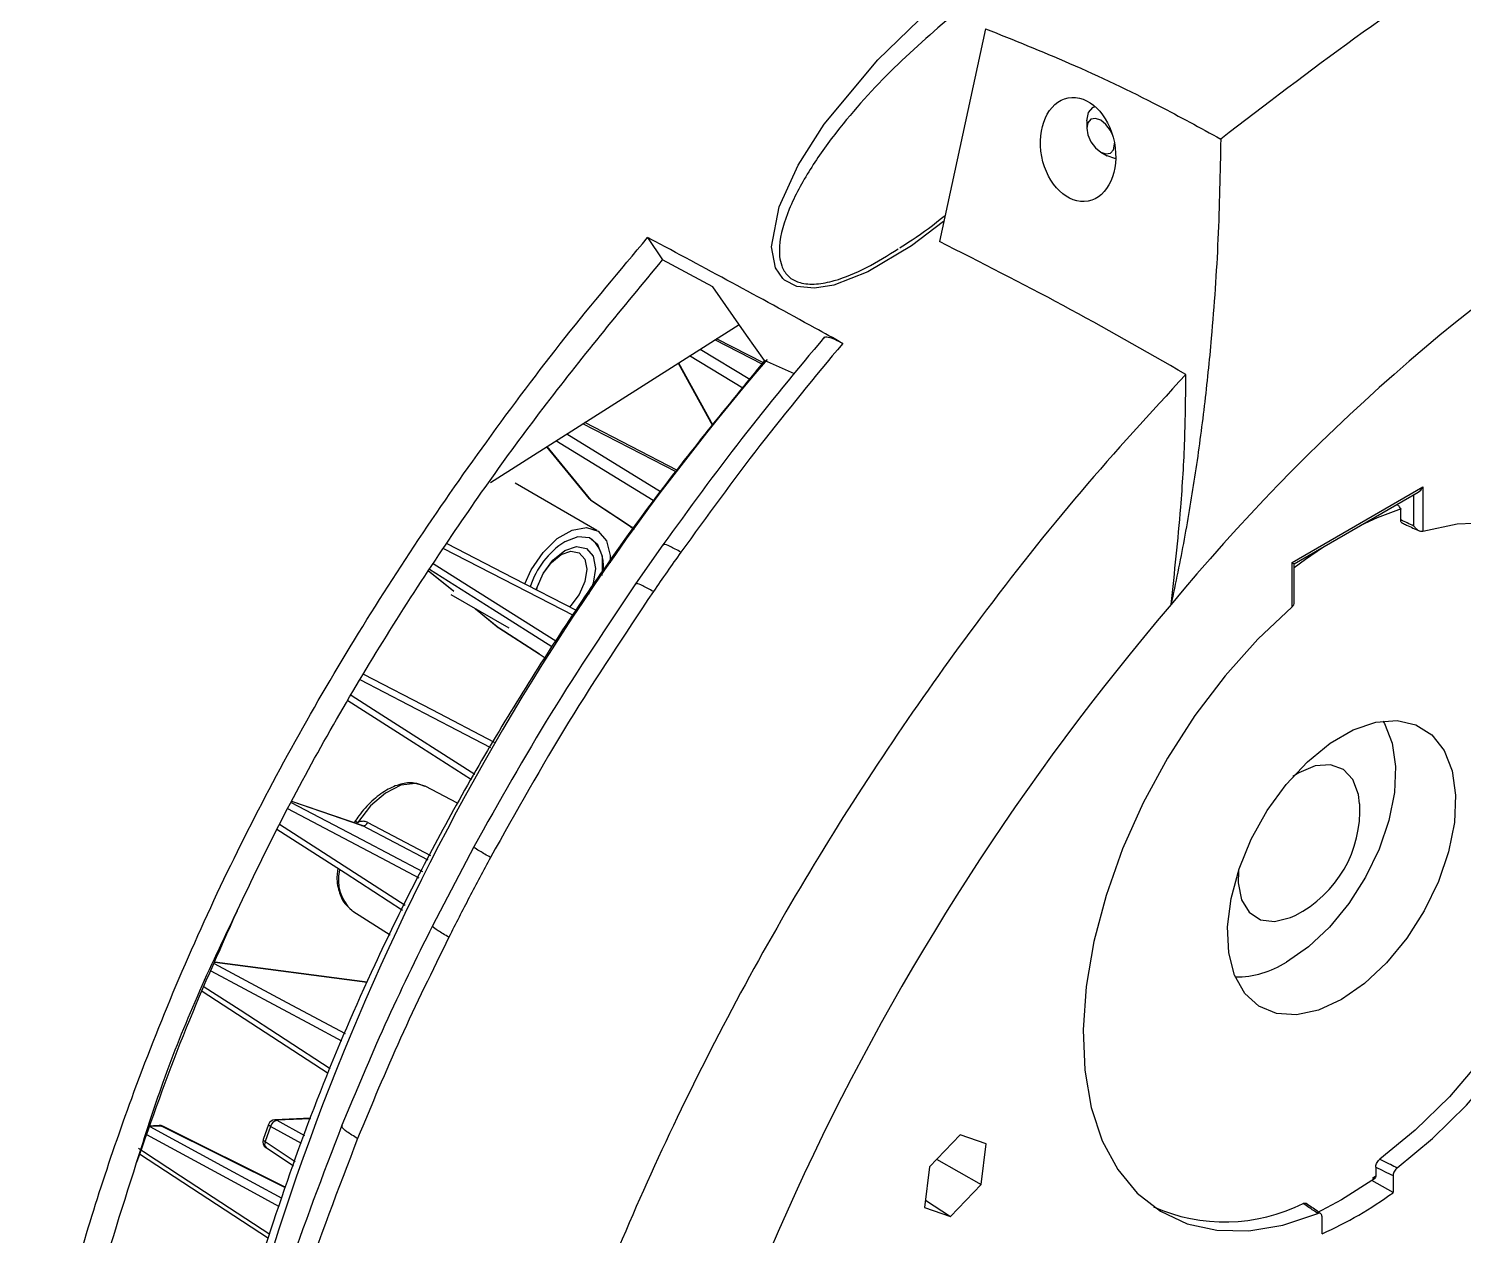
# Model space of a CAD drawing. Header units: inches. Extents: x 1.2 to 44.8, y 1.3 to 32.8.
# Drawn here: x 12.023 to 14.415, y 23.217 to 25.229 of the extents above; entities that cross this region are included whole.
import ezdxf

# ---------------------------------------------------------------- set-up
doc = ezdxf.new("R2010")
doc.units = ezdxf.units.IN
doc.header["$MEASUREMENT"] = 0
doc.layers.add('OBJECT', color=7, linetype='Continuous')

msp = doc.modelspace()

# ---------------------------------------------------------------- linework, layer by layer
at = {"layer": 'OBJECT'}
for p, q in [((13.6186, 25.2286), (13.5416, 24.8738)), ((13.801, 25.099), (13.7975, 25.097)), ((13.7876, 25.0751), (13.7876, 25.0626)), ((13.8106, 25.0228), (13.8214, 25.0165)), ((13.0553, 24.8805), (13.0801, 24.8431)), ((13.164, 24.7982), (13.0801, 24.8431)), ((12.7932, 24.4721), (13.2078, 24.7357)), ((13.2475, 24.6686), (13.1671, 24.7098)), ((13.2496, 24.671), (13.1701, 24.7117)), ((13.214, 24.6295), (13.125, 24.6831)), ((13.1428, 24.6944), (13.2258, 24.6444)), ((13.1062, 24.6711), (13.1634, 24.5669)), ((13.107, 24.6716), (13.1641, 24.5677)), ((13.3002, 24.6534), (13.2503, 24.6752)), ((13.1029, 24.4898), (12.9473, 24.5701)), ((13.1049, 24.4923), (12.9504, 24.572)), ((13.0648, 24.4419), (12.9024, 24.5415)), ((12.9204, 24.553), (13.0768, 24.4571)), ((12.8869, 24.5317), (12.958, 24.445)), ((12.8873, 24.5319), (12.9598, 24.4434)), ((12.9707, 24.3922), (12.8343, 24.471)), ((12.9598, 24.4434), (13.0265, 24.3992)), ((14.1298, 24.3386), (14.3479, 24.4646)), ((14.1331, 24.3367), (14.3398, 24.456)), ((14.3328, 24.3996), (14.3328, 24.4519)), ((14.3479, 24.4646), (14.3479, 24.3906)), ((12.9608, 24.4424), (13.0278, 24.398)), ((14.3109, 24.4097), (14.3109, 24.4258)), ((13.0267, 24.3988), (13.0331, 24.394)), ((12.9623, 24.3777), (12.9623, 24.3778)), ((14.3479, 24.3906), (14.3469, 24.3904)), ((13.0806, 24.3681), (13.0351, 24.3031)), ((12.6902, 24.3251), (12.7311, 24.2918)), ((12.6902, 24.3251), (12.732, 24.2912)), ((14.1298, 24.2647), (14.1298, 24.3386)), ((14.1331, 24.2731), (14.1331, 24.3367)), ((12.7272, 24.2854), (12.8238, 24.2296)), ((12.7679, 24.2619), (12.8064, 24.2306)), ((12.7682, 24.2617), (12.8071, 24.23)), ((13.9279, 24.2685), (13.9279, 24.2685)), ((14.1306, 24.2655), (14.1298, 24.2647)), ((12.8071, 24.23), (12.8064, 24.2306)), ((12.8071, 24.23), (12.8745, 24.1866)), ((12.8076, 24.2297), (12.875, 24.1863)), ((14.1411, 23.9882), (14.131, 23.9818)), ((12.7382, 23.9376), (12.6844, 23.9657)), ((12.5783, 23.9005), (12.462, 23.9405)), ((12.5793, 23.9001), (12.462, 23.9404)), ((12.5783, 23.9005), (12.5793, 23.9001)), ((12.6893, 23.8423), (12.5793, 23.9001)), ((12.5891, 23.9054), (12.6933, 23.8502)), ((12.7654, 23.8646), (12.6965, 23.7332)), ((12.3709, 23.7581), (12.3709, 23.7581)), ((12.5641, 23.7574), (12.6259, 23.7181)), ((12.5876, 23.6384), (12.3337, 23.672)), ((12.5878, 23.6389), (12.3339, 23.6725)), ((12.3129, 23.6239), (12.5228, 23.4876)), ((12.2412, 23.4002), (12.222, 23.3993)), ((12.2449, 23.3994), (12.2257, 23.3985)), ((12.4518, 23.2963), (12.2449, 23.3994)), ((12.452, 23.2969), (12.2469, 23.399)), ((12.4235, 23.4021), (12.4146, 23.3768)), ((12.4267, 23.3986), (12.4178, 23.3733)), ((12.4783, 23.3701), (12.4267, 23.3986)), ((12.4937, 23.4127), (12.4337, 23.4097)), ((12.4933, 23.4116), (12.4374, 23.4089)), ((12.4374, 23.4089), (12.4832, 23.3836)), ((12.4178, 23.3733), (12.4675, 23.3401)), ((13.5766, 23.3845), (13.525, 23.3314)), ((13.6199, 23.3697), (13.5766, 23.3845)), ((13.6116, 23.3017), (13.6199, 23.3697)), ((12.2084, 23.353), (12.4233, 23.2125)), ((12.4191, 23.3635), (12.4649, 23.3329)), ((13.5371, 23.3439), (13.6116, 23.3017)), ((13.525, 23.3314), (13.5168, 23.2634)), ((14.2691, 23.3308), (14.2691, 23.3159)), ((13.5601, 23.2486), (13.6116, 23.3017)), ((14.2686, 23.3126), (14.2122, 23.2763)), ((14.2981, 23.2883), (14.2624, 23.3085)), ((14.2636, 23.3122), (14.2691, 23.3162)), ((14.2981, 23.3167), (14.2981, 23.2883)), ((13.5183, 23.276), (13.5601, 23.2486)), ((14.2122, 23.2763), (14.1701, 23.2541)), ((13.5168, 23.2634), (13.5601, 23.2486)), ((14.1796, 23.2199), (14.1796, 23.2482))]:
    msp.add_line(p, q, dxfattribs=at)
at = {"layer": 'OBJECT', "flags": 128}
for points in [[(13.5488, 24.9071), (13.4953, 24.8666), (13.4225, 24.8235), (13.3658, 24.8013), (13.3336, 24.7959), (13.3039, 24.7989), (13.2836, 24.8094), (13.2806, 24.8121), (13.2686, 24.8298), (13.2619, 24.8649), (13.2747, 24.9317), (13.3065, 25.0013), (13.3498, 25.0693), (13.4388, 25.1767), (13.5418, 25.276)], [(13.7876, 25.0751), (13.7902, 25.0886), (13.7975, 25.097), (13.8014, 25.0987)], [(13.8298, 25.053), (13.8269, 25.0588), (13.8194, 25.0688), (13.8106, 25.0759), (13.8018, 25.079), (13.7943, 25.0775), (13.7894, 25.0718), (13.7876, 25.0626), (13.7894, 25.0515), (13.7943, 25.04), (13.8018, 25.0299), (13.8106, 25.0228)], [(13.8106, 25.0228), (13.8194, 25.0197), (13.8269, 25.0212), (13.8319, 25.0269), (13.8336, 25.0361), (13.8336, 25.0378)], [(13.8355, 25.012), (13.8344, 25.012), (13.8214, 25.0165), (13.8214, 25.0165)], [(13.2503, 24.6752), (13.2203, 24.7179), (13.164, 24.7982)], [(12.9598, 24.4434), (12.9584, 24.4445), (12.958, 24.445)], [(14.2441, 24.4007), (14.2723, 24.4139), (14.312, 24.429)], [(12.8506, 24.303), (12.8614, 24.3265), (12.881, 24.3556), (12.9046, 24.3785), (12.9296, 24.3929), (12.9532, 24.3972), (12.9728, 24.3909), (12.9865, 24.3746), (12.9926, 24.3503), (12.9927, 24.3379)], [(14.3051, 23.3299), (14.3637, 23.3783), (14.4202, 23.4342), (14.4737, 23.4966), (14.523, 23.5645), (14.5675, 23.6366), (14.6063, 23.7119), (14.6388, 23.7889), (14.6645, 23.8663), (14.6828, 23.9429), (14.6935, 24.0172), (14.6963, 24.0881), (14.6913, 24.1542), (14.6785, 24.2145), (14.6582, 24.268), (14.6307, 24.3136), (14.5964, 24.3507), (14.5559, 24.3785), (14.51, 24.3967), (14.4595, 24.4048), (14.4051, 24.4028), (14.3479, 24.3906)], [(12.9793, 24.3182), (12.9801, 24.323), (12.9801, 24.3486), (12.9725, 24.3683), (12.9582, 24.3797), (12.939, 24.3814), (12.9171, 24.3733)], [(14.5446, 24.3841), (14.5677, 24.3669), (14.6024, 24.3301), (14.6303, 24.2846), (14.651, 24.2311), (14.664, 24.1707), (14.6692, 24.1044), (14.6665, 24.0334), (14.6558, 23.9587), (14.6375, 23.8819), (14.6117, 23.8041), (14.5791, 23.7268), (14.54, 23.6513), (14.4953, 23.5789), (14.4456, 23.5108), (14.3919, 23.4483), (14.3351, 23.3924), (14.2761, 23.3442)], [(12.9316, 24.2503), (12.8743, 24.2799), (12.7147, 24.3621)], [(12.7206, 24.3703), (12.8314, 24.3131), (12.9373, 24.2585)], [(12.8694, 24.2931), (12.8698, 24.2948), (12.8809, 24.3203), (12.8975, 24.3427), (12.9171, 24.3585), (12.9367, 24.3653), (12.9532, 24.3621), (12.9643, 24.3493), (12.9682, 24.329), (12.9643, 24.3041), (12.9568, 24.2852)], [(12.8701, 24.2925), (12.8717, 24.299), (12.881, 24.3203), (12.8948, 24.339), (12.9111, 24.3521), (12.9274, 24.3578), (12.9412, 24.3551), (12.9505, 24.3445), (12.9537, 24.3275), (12.9505, 24.3068), (12.9412, 24.2855), (12.9274, 24.2669), (12.9251, 24.2645)], [(14.1331, 24.3303), (14.1521, 24.3445), (14.1803, 24.3639)], [(12.8954, 24.1982), (12.7971, 24.2603), (12.6914, 24.327)], [(12.698, 24.3372), (12.7462, 24.3067), (12.9023, 24.2082)], [(14.1298, 24.3386), (14.1311, 24.3378), (14.1321, 24.3373), (14.1328, 24.3369), (14.1331, 24.3367), (14.1331, 24.3367)], [(14.1298, 24.2647), (14.0725, 24.2108), (14.0182, 24.15), (13.9677, 24.0835), (13.9218, 24.0124), (13.8813, 23.9379), (13.847, 23.8612), (13.8195, 23.7838), (13.7991, 23.7069), (13.7864, 23.6318), (13.7814, 23.5599), (13.7842, 23.4923), (13.7949, 23.4303), (13.8132, 23.3749), (13.8389, 23.3271), (13.8714, 23.2876), (13.9102, 23.2572), (13.9547, 23.2364), (14.004, 23.2255), (14.0574, 23.2247), (14.114, 23.2341), (14.1726, 23.2535)], [(12.7937, 24.0297), (12.7381, 24.0587), (12.5762, 24.143)], [(12.5819, 24.1527), (12.6956, 24.0935), (12.7994, 24.0394)], [(12.7616, 23.9765), (12.6644, 24.0385), (12.5554, 24.108)], [(12.561, 24.1174), (12.6124, 24.0847), (12.7672, 23.9858)], [(14.2122, 23.6102), (14.1739, 23.5926), (14.1372, 23.5847), (14.1035, 23.5868), (14.0743, 23.5989), (14.0507, 23.6205), (14.0338, 23.6506), (14.0241, 23.6881), (14.0222, 23.7313), (14.028, 23.7786), (14.0414, 23.8281), (14.0617, 23.8775), (14.0883, 23.9251), (14.1199, 23.9687), (14.1552, 24.0067), (14.193, 24.0374), (14.2315, 24.0596), (14.2692, 24.0725), (14.3046, 24.0753), (14.3362, 24.0682), (14.3627, 24.0513), (14.383, 24.0253), (14.3964, 23.9913), (14.4023, 23.9507), (14.4003, 23.9052), (14.3906, 23.8566), (14.3737, 23.8069), (14.3501, 23.7581), (14.3209, 23.7123), (14.2872, 23.6713), (14.2505, 23.6368), (14.2122, 23.6102)], [(14.2812, 24.0745), (14.2838, 24.0702), (14.2966, 24.0376), (14.3022, 23.9988), (14.3003, 23.9551), (14.2911, 23.9086), (14.2749, 23.861), (14.2523, 23.8143), (14.2243, 23.7704), (14.1921, 23.7311), (14.1569, 23.6981), (14.1202, 23.6726)], [(14.2423, 23.9366), (14.2404, 23.9522), (14.2312, 23.9769), (14.2152, 23.9938), (14.1938, 24.0015), (14.1684, 23.9996), (14.1411, 23.9882)], [(12.6844, 23.9657), (12.6681, 23.9704), (12.6441, 23.9673), (12.6185, 23.9544), (12.5934, 23.933), (12.5714, 23.905)], [(12.6742, 23.8128), (12.621, 23.8408), (12.4553, 23.928)], [(12.4612, 23.9389), (12.5787, 23.877), (12.6798, 23.8238)], [(12.6467, 23.7589), (12.5508, 23.8206), (12.4374, 23.8936)], [(12.4417, 23.9023), (12.4977, 23.8663), (12.6511, 23.7675)], [(14.0401, 23.8242), (14.0398, 23.8045), (14.0455, 23.7766), (14.0582, 23.7556), (14.077, 23.7431), (14.1006, 23.7402), (14.1272, 23.7469), (14.1349, 23.7505)], [(12.5622, 23.7587), (12.5632, 23.7579), (12.5641, 23.7574)], [(12.5457, 23.5409), (12.4962, 23.5674), (12.3274, 23.6575)], [(12.3328, 23.6701), (12.454, 23.6053), (12.5511, 23.5534)], [(12.3162, 23.6316), (12.376, 23.5928), (12.5261, 23.4953)], [(12.2257, 23.3985), (12.3512, 23.3303), (12.4455, 23.2791)], [(12.2449, 23.3994), (12.2462, 23.3993), (12.2469, 23.399)], [(12.4267, 23.3986), (12.4253, 23.3995), (12.4243, 23.4003), (12.4237, 23.4011), (12.4234, 23.4017), (12.4235, 23.4021)], [(12.4406, 23.2652), (12.3936, 23.2907), (12.2204, 23.3847)], [(12.4146, 23.3768), (12.4146, 23.3765), (12.4148, 23.3758), (12.4155, 23.375), (12.4165, 23.3742), (12.4178, 23.3733)], [(12.2068, 23.3623), (12.2148, 23.3571), (12.2766, 23.3166), (12.4253, 23.2193)]]:
    msp.add_lwpolyline(points, dxfattribs=at)
at = {"layer": 'OBJECT'}
for centre, radius, start, end in [((16.5106, 22.1374), 3.3485, 122.16, 140.4726), ((16.432, 21.9391), 4.1942, 139.2462, 166.9032), ((12.9944, 24.2543), 0.1419, 123.0239, 161.924), ((12.9237, 24.3345), 0.058, 342.7732, 48.2884), ((17.1271, 21.5351), 4.2079, 139.4903, 170.3143), ((14.046, 23.9259), 0.1967, 296.8895, 3.1159), ((12.5655, 23.8974), 0.00962, 51.9108, 79.3527), ((12.5804, 23.9096), 0.00963, 263.3836, 333.7463), ((12.6103, 23.8103), 0.0706, 167.3715, 226.9888), ((14.0354, 23.8055), 0.1577, 269.8266, 302.5503), ((12.2418, 23.3888), 0.0115, 63.517, 92.822), ((12.2416, 23.3932), 0.00703, 61.6579, 92.5998), ((12.4343, 23.3983), 0.0115, 92.822, 160.6277), ((12.4401, 23.3953), 0.0138, 101.2847, 166.3634), ((12.4341, 23.4027), 0.00703, 61.6579, 92.5998), ((12.4254, 23.373), 0.0115, 160.6277, 236.2898), ((12.425, 23.3692), 0.00826, 150.2793, 224.4551), ((13.9154, 23.8144), 0.6506, 293.9616, 306.033), ((14.0176, 23.5313), 0.2918, 245.9001, 296.5947)]:
    msp.add_arc(centre, radius, start, end, dxfattribs=at)
msp.add_ellipse((13.7729, 25.0272), major_axis=(-0.0166, 0.0861), ratio=0.702621, dxfattribs=at)
for centre, major_axis, ratio, start_param, end_param in [((14.3398, 24.4693), (0.0081, 0.0141), 0.577335, 3.92695, 4.71243), ((13.9322, 24.0576), (4.1954, -1.9171), 0.10364, 1.522616, 1.527853), ((14.6291, 23.6884), (5.8505, -2.8531), 0.073638, 4.68676, 4.691717)]:
    msp.add_ellipse(centre, major_axis=major_axis, ratio=ratio, start_param=start_param, end_param=end_param, dxfattribs=at)
for points, knots in [([(14.4592, 25.3669), (14.4584, 25.3663), (14.3835, 25.3174), (14.2338, 25.2153), (14.0852, 25.1016), (14.0107, 25.0446)], [0, 0, 0, 0, 0.005481, 0.501597, 1, 1, 1, 1]), ([(13.5734, 25.2595), (13.537, 25.228), (13.4638, 25.1648), (13.3819, 25.0743), (13.3246, 24.9942), (13.2899, 24.9301), (13.2729, 24.8744), (13.2757, 24.8365), (13.2875, 24.8163), (13.3, 24.8082), (13.316, 24.803), (13.3367, 24.8018), (13.3749, 24.8097), (13.4221, 24.8295), (13.4557, 24.8508), (13.4731, 24.8618)], [0, 0, 0, 0, 0.185036, 0.371708, 0.472757, 0.575216, 0.66828, 0.719587, 0.750325, 0.780251, 0.786265, 0.822265, 0.859391, 0.927382, 1, 1, 1, 1]), ([(13.6186, 25.2286), (13.6654, 25.2098), (13.7623, 25.171), (13.8931, 25.109), (13.9764, 25.0634), (14.0107, 25.0446)], [0, 0, 0, 0, 0.354665, 0.734886, 1, 1, 1, 1]), ([(14.0107, 25.0446), (14.0096, 24.9889), (14.0074, 24.8774), (13.9971, 24.7293), (13.9838, 24.5995), (13.9687, 24.4877), (13.9504, 24.3771), (13.9354, 24.3047), (13.9279, 24.2685)], [0, 0, 0, 0, 0.208801, 0.418149, 0.563127, 0.708317, 0.854049, 1, 1, 1, 1]), ([(13.5509, 24.9166), (13.5505, 24.9162), (13.5331, 24.9021), (13.5083, 24.8834), (13.4824, 24.8672), (13.4755, 24.8629)], [0, 0, 0, 0, 0.017946, 0.739168, 1, 1, 1, 1]), ([(12.0235, 22.8271), (12.0336, 22.8776), (12.0539, 22.9788), (12.0935, 23.1328), (12.1401, 23.2885), (12.1977, 23.4561), (12.268, 23.6348), (12.3527, 23.8225), (12.4477, 24.0073), (12.5521, 24.1889), (12.6652, 24.3673), (12.7875, 24.543), (12.917, 24.7155), (13.0091, 24.8254), (13.0553, 24.8805)], [0, 0, 0, 0, 0.070998, 0.142226, 0.214231, 0.286532, 0.37348, 0.461051, 0.547999, 0.635509, 0.724628, 0.814244, 0.90692, 1, 1, 1, 1]), ([(13.3806, 24.704), (13.3652, 24.7125), (13.257, 24.7722), (13.1487, 24.8308), (13.0566, 24.8799), (13.0553, 24.8805)], [0, 0, 0, 0, 0.1408638, 0.9880298, 1, 1, 1, 1]), ([(13.9526, 24.6523), (13.8846, 24.6913), (13.7483, 24.7692), (13.6105, 24.8389), (13.5416, 24.8738)], [0, 0, 0, 0, 0.4997552, 1, 1, 1, 1]), ([(12.3709, 23.7581), (12.3952, 23.8088), (12.4439, 23.9102), (12.5257, 24.0599), (12.6133, 24.2076), (12.7318, 24.3913), (12.8851, 24.6073), (13.0149, 24.7642), (13.0801, 24.8431)], [0, 0, 0, 0, 0.129297, 0.258605, 0.390219, 0.521839, 0.75975, 1, 1, 1, 1]), ([(13.3503, 24.715), (13.3038, 24.6591), (13.211, 24.5473), (13.1241, 24.4278), (13.0806, 24.3681)], [0, 0, 0, 0, 0.500198, 1, 1, 1, 1]), ([(13.3491, 24.7123), (13.3495, 24.7131), (13.3507, 24.7156), (13.3595, 24.7142), (13.3709, 24.7093), (13.3788, 24.705), (13.3806, 24.704)], [0, 0, 0, 0, 0.153915, 0.473205, 0.880893, 1, 1, 1, 1]), ([(13.3806, 24.704), (13.3341, 24.6479), (13.2411, 24.5358), (13.1542, 24.4159), (13.1108, 24.356)], [0, 0, 0, 0, 0.500224, 1, 1, 1, 1]), ([(13.2503, 24.6752), (13.1875, 24.5985), (13.0623, 24.4455), (12.8903, 24.1963), (12.7338, 23.9373), (12.6067, 23.6886), (12.5063, 23.4551), (12.4291, 23.2388), (12.3722, 23.0514), (12.3478, 22.9382), (12.3388, 22.8965)], [0, 0, 0, 0, 0.147844, 0.294879, 0.442249, 0.587689, 0.701403, 0.816518, 0.932352, 1, 1, 1, 1]), ([(13.9526, 24.6523), (13.8938, 24.5883), (13.7757, 24.4595), (13.6156, 24.2571), (13.47, 24.0533), (13.3386, 23.8488), (13.2156, 23.6352), (13.104, 23.417), (13.005, 23.197), (12.9184, 22.9757), (12.8441, 22.7514), (12.7875, 22.5462), (12.7604, 22.4177), (12.749, 22.3634)], [0, 0, 0, 0, 0.101607, 0.204124, 0.293668, 0.383833, 0.47597, 0.568792, 0.658049, 0.747933, 0.83979, 0.932327, 1, 1, 1, 1]), ([(13.9279, 24.2685), (13.9338, 24.3224), (13.9437, 24.4131), (13.9516, 24.5414), (13.9523, 24.6158), (13.9526, 24.6523)], [0, 0, 0, 0, 0.4273062, 0.719303, 1, 1, 1, 1]), ([(14.3109, 24.4258), (14.3108, 24.4261), (14.3108, 24.4271), (14.3103, 24.429), (14.3091, 24.4313), (14.3073, 24.4335), (14.3058, 24.4344), (14.3051, 24.4349)], [0, 0, 0, 0, 0.082168, 0.306264, 0.534946, 0.764555, 1, 1, 1, 1]), ([(13.0265, 24.3992), (13.0265, 24.3992), (13.0276, 24.3984), (13.0295, 24.397), (13.0313, 24.3956), (13.0321, 24.3949)], [0, 0, 0, 0, 0.023238, 0.580167, 1, 1, 1, 1]), ([(14.3136, 24.4044), (14.3135, 24.4044), (14.3126, 24.4046), (14.3116, 24.406), (14.3109, 24.408), (14.3109, 24.4094), (14.3109, 24.4097)], [0, 0, 0, 0, 0.053421, 0.460504, 0.864643, 1, 1, 1, 1]), ([(14.3135, 24.4043), (14.3159, 24.4032), (14.3253, 24.3989), (14.3347, 24.3945), (14.3417, 24.3913)], [0, 0, 0, 0, 0.254298, 1, 1, 1, 1]), ([(14.3469, 24.3904), (14.3461, 24.3903), (14.3442, 24.3902), (14.3405, 24.3917), (14.3364, 24.3948), (14.3339, 24.3979), (14.3328, 24.3996), (14.3328, 24.3996)], [0, 0, 0, 0, 0.1620133, 0.3802172, 0.6863016, 0.9938623, 1, 1, 1, 1]), ([(13.1108, 24.356), (13.1031, 24.3451), (13.0877, 24.3233), (13.0725, 24.3013), (13.0649, 24.2903)], [0, 0, 0, 0, 0.499933, 1, 1, 1, 1]), ([(13.1108, 24.356), (13.1044, 24.3594), (13.0927, 24.3659), (13.0817, 24.37), (13.0813, 24.3678), (13.0811, 24.3669)], [0, 0, 0, 0, 0.391174, 0.73089, 1, 1, 1, 1]), ([(13.0351, 24.3031), (12.9874, 24.2319), (12.8919, 24.0896), (12.8076, 23.9396), (12.7654, 23.8646)], [0, 0, 0, 0, 0.499894, 1, 1, 1, 1]), ([(13.0649, 24.2903), (13.0586, 24.2938), (13.0469, 24.3003), (13.0365, 24.3045), (13.0362, 24.303), (13.0361, 24.3024)], [0, 0, 0, 0, 0.422773, 0.789759, 1, 1, 1, 1]), ([(13.0649, 24.2903), (13.0169, 24.2184), (12.9208, 24.0745), (12.8358, 23.9228), (12.7934, 23.847)], [0, 0, 0, 0, 0.499834, 1, 1, 1, 1]), ([(14.1306, 24.2655), (14.1313, 24.2664), (14.1326, 24.2684), (14.1333, 24.2712), (14.1331, 24.2728), (14.133, 24.273)], [0, 0, 0, 0, 0.415672, 0.923778, 1, 1, 1, 1]), ([(12.8745, 24.1866), (12.8745, 24.1866), (12.8756, 24.1858), (12.8788, 24.1837), (12.882, 24.1815), (12.8841, 24.1801)], [0, 0, 0, 0, 0.014095, 0.353739, 1, 1, 1, 1]), ([(12.6841, 23.9653), (12.6783, 23.9678), (12.6658, 23.973), (12.6433, 23.9702), (12.6193, 23.9601), (12.5953, 23.9419), (12.5779, 23.9226), (12.5694, 23.9101), (12.5672, 23.9068)], [0, 0, 0, 0, 0.162482, 0.344827, 0.534859, 0.732218, 0.930735, 1, 1, 1, 1]), ([(12.5679, 23.9079), (12.5673, 23.9069), (12.5666, 23.9059), (12.5659, 23.9048), (12.5659, 23.9048)], [0, 0, 0, 0, 0.959479, 1, 1, 1, 1]), ([(12.5891, 23.9054), (12.5881, 23.9058), (12.5852, 23.9071), (12.5796, 23.9076), (12.5745, 23.9065), (12.5719, 23.9052), (12.5714, 23.905)], [0, 0, 0, 0, 0.193139, 0.560502, 0.922363, 1, 1, 1, 1]), ([(12.7934, 23.847), (12.7815, 23.8249), (12.7578, 23.7808), (12.7352, 23.7363), (12.7239, 23.7141)], [0, 0, 0, 0, 0.502172, 1, 1, 1, 1]), ([(12.7934, 23.847), (12.787, 23.8507), (12.7752, 23.8576), (12.7655, 23.8638), (12.7662, 23.8639), (12.7664, 23.864)], [0, 0, 0, 0, 0.419188, 0.781988, 1, 1, 1, 1]), ([(12.5389, 23.8282), (12.5384, 23.8249), (12.5362, 23.8112), (12.5398, 23.791), (12.5482, 23.7705), (12.558, 23.7628), (12.5623, 23.7594)], [0, 0, 0, 0, 0.1124716, 0.4557071, 0.7647477, 1, 1, 1, 1]), ([(12.3709, 23.7581), (12.3398, 23.6888), (12.2773, 23.5497), (12.2281, 23.4091), (12.2034, 23.3384)], [0, 0, 0, 0, 0.4977024, 1, 1, 1, 1]), ([(12.2034, 23.3384), (12.2176, 23.3832), (12.247, 23.4756), (12.3032, 23.6164), (12.3483, 23.7107), (12.3709, 23.7581)], [0, 0, 0, 0, 0.31808, 0.657402, 1, 1, 1, 1]), ([(12.6965, 23.7332), (12.6695, 23.6783), (12.6155, 23.5684), (12.5689, 23.4568), (12.5457, 23.4009)], [0, 0, 0, 0, 0.499919, 1, 1, 1, 1]), ([(12.7239, 23.7141), (12.7176, 23.7179), (12.7057, 23.7249), (12.6962, 23.7316), (12.6972, 23.7324), (12.6976, 23.7326)], [0, 0, 0, 0, 0.419611, 0.782543, 1, 1, 1, 1]), ([(12.7239, 23.7141), (12.6965, 23.6581), (12.642, 23.5471), (12.595, 23.4343), (12.5718, 23.3784)], [0, 0, 0, 0, 0.504396, 1, 1, 1, 1]), ([(12.5457, 23.4009), (12.5136, 23.317), (12.4491, 23.1486), (12.3749, 22.8996), (12.3399, 22.7375), (12.3228, 22.6586)], [0, 0, 0, 0, 0.337764, 0.677732, 1, 1, 1, 1]), ([(12.5718, 23.3784), (12.5654, 23.3823), (12.5536, 23.3895), (12.5447, 23.3976), (12.5462, 23.3997), (12.5468, 23.4005)], [0, 0, 0, 0, 0.42437, 0.791184, 1, 1, 1, 1]), ([(12.5718, 23.3784), (12.5396, 23.2944), (12.4749, 23.1258), (12.399, 22.8723), (12.3626, 22.7058), (12.3445, 22.6226)], [0, 0, 0, 0, 0.331778, 0.666034, 1, 1, 1, 1]), ([(14.2691, 23.3308), (14.2691, 23.3313), (14.2692, 23.3326), (14.2698, 23.3353), (14.2713, 23.3386), (14.2735, 23.3419), (14.2752, 23.3434), (14.2761, 23.3442)], [0, 0, 0, 0, 0.098186, 0.296067, 0.530767, 0.766015, 1, 1, 1, 1]), ([(14.2761, 23.3442), (14.282, 23.3413), (14.2916, 23.3365), (14.3013, 23.3318), (14.3051, 23.3299)], [0, 0, 0, 0, 0.607349, 1, 1, 1, 1]), ([(12.0759, 22.8576), (12.0926, 22.9368), (12.126, 23.096), (12.1775, 23.2574), (12.2034, 23.3384)], [0, 0, 0, 0, 0.497752, 1, 1, 1, 1]), ([(14.3051, 23.3299), (14.3042, 23.3292), (14.3024, 23.3276), (14.3002, 23.3243), (14.2986, 23.3208), (14.2981, 23.3182), (14.2981, 23.3169), (14.2981, 23.3167)], [0, 0, 0, 0, 0.237631, 0.475284, 0.71236, 0.948558, 1, 1, 1, 1]), ([(14.2691, 23.3159), (14.2691, 23.3156), (14.2691, 23.3146), (14.2687, 23.3139), (14.2685, 23.3134)], [0, 0, 0, 0, 0.3257921, 1, 1, 1, 1]), ([(14.1483, 23.2704), (14.1487, 23.2705), (14.1498, 23.2709), (14.1516, 23.2711), (14.1526, 23.2704), (14.1531, 23.2701)], [0, 0, 0, 0, 0.20168, 0.608084, 1, 1, 1, 1]), ([(14.1726, 23.2535), (14.1677, 23.2569), (14.1596, 23.2625), (14.1515, 23.2682), (14.1483, 23.2704)], [0, 0, 0, 0, 0.607349, 1, 1, 1, 1]), ([(14.1775, 23.2533), (14.1756, 23.2547), (14.1675, 23.2603), (14.1594, 23.2659), (14.1532, 23.2702)], [0, 0, 0, 0, 0.237054, 1, 1, 1, 1]), ([(14.1796, 23.2482), (14.1795, 23.2492), (14.1793, 23.2512), (14.1779, 23.2532), (14.1759, 23.2542), (14.174, 23.254), (14.1728, 23.2536), (14.1726, 23.2535)], [0, 0, 0, 0, 0.235641, 0.471271, 0.707249, 0.944054, 1, 1, 1, 1])]:
    msp.add_open_spline(points, degree=3, knots=knots, dxfattribs=at)

doc.saveas('drawing.dxf')
